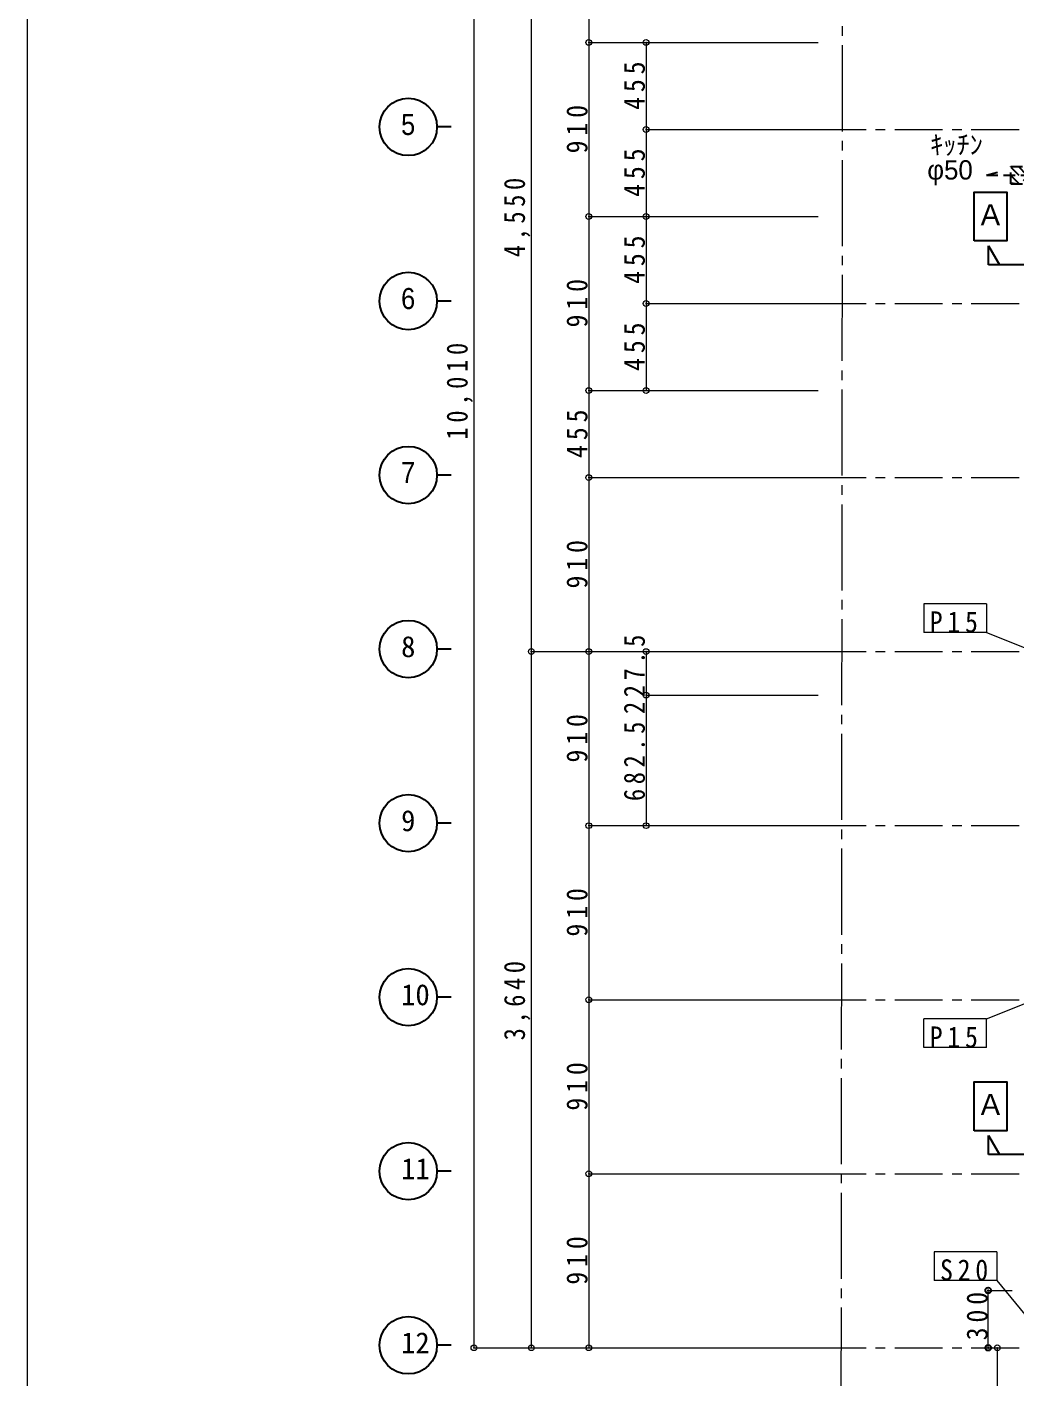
# Model space of a CAD drawing. Units: millimetres at full size. Extents: x 2062 to 26180, y 9042 to 25978.
# Drawn here: x 2062 to 7232, y 12745 to 19808 of the extents above; entities that cross this region are included whole.
import ezdxf
from ezdxf.enums import TextEntityAlignment as Align

# ---------------------------------------------------------------- set-up
doc = ezdxf.new("R2010")
doc.units = ezdxf.units.MM
doc.header["$LTSCALE"] = 50
doc.header["$PDMODE"] = 32
doc.header["$PDSIZE"] = 30
for name, pattern in [('CHAIN1', [8, 5, -1, 1, -1]), ('CHAIN2', [12, 9, -1, 1, -1]), ('DASHED1', [1.8, 1.2, -0.6])]:
    doc.linetypes.add(name, pattern=pattern)
for name, color, linetype, lineweight in [('8-0_意匠図より', 7, 'Continuous', 9), ('8-2_柱金物記号', 1, 'Continuous', 18), ('8-4_梁・大引・母屋', 6, 'Continuous', 25), ('8-5_筋交・HD・ABLT', 4, 'CHAIN2', 9), ('8-9_通り芯', 4, 'Continuous', 9), ('8-C_文字', 3, 'Continuous', 25), ('8-F_記号・ﾊｯﾁ', 1, 'Continuous', 25), ('F-0_特記', 3, 'Continuous', 25), ('F-8', 7, 'Continuous', 25)]:
    doc.layers.add(name, color=color, linetype=linetype, lineweight=lineweight)
doc.styles.add('HGｺﾞｼｯｸM', font='')
doc.styles.add('ＭＳ ゴシック', font='')
doc.styles.get('HGｺﾞｼｯｸM').set_extended_font_data('HGｺﾞｼｯｸM')
doc.styles.get('ＭＳ ゴシック').set_extended_font_data('MS Gothic')

# ---------------------------------------------------------------- blocks, each defined once
blk = doc.blocks.new('120501')
at = {"layer": '8-0_意匠図より', "color": 2, "linetype": 'DASHED1', "lineweight": 25}
for p, q in [((-0.89, 251.68), (21.64, 167.58)), ((-0.89, 251.68), (-0.89, -239.3)), ((-46.46, 123.96), (-46.46, -118.29)), ((-46.46, 123.96), (44.67, 123.96)), ((-40.18, 123.96), (-46.46, 87.69)), ((41.29, 123.96), (-46.46, 36.21)), ((-1.66, 123.96), (-46.46, 79.17)), ((44.67, 84.38), (-46.46, -6.75)), ((44.67, 123.96), (44.67, -118.29)), ((44.67, 41.42), (-46.46, -49.7)), ((44.67, -1.54), (-46.46, -92.66)), ((44.67, -44.49), (-29.13, -118.29)), ((-46.46, -118.29), (44.67, -118.29)), ((44.67, -87.45), (13.83, -118.29)), ((44.67, -108.93), (35.31, -118.29)), ((-0.89, -239.3), (-19.63, -169.38))]:
    blk.add_line(p, q, dxfattribs=at)

msp = doc.modelspace()

# ---------------------------------------------------------------- linework, layer by layer
at = {"layer": '8-0_意匠図より', "color": 4}
for p, q in [((4398.23, 22912.42), (4398.23, 12902.42)), ((4698.23, 21092.42), (4698.23, 16542.42)), ((4998.23, 20637.42), (4998.23, 19727.42)), ((4998.23, 19727.42), (4998.23, 18817.42)), ((5298.23, 19727.42), (5298.23, 19272.42)), ((5298.23, 19272.42), (5298.23, 18817.42)), ((4998.23, 18817.42), (4998.23, 17907.42)), ((5298.23, 18817.42), (5298.23, 18362.42)), ((5298.23, 18362.42), (5298.23, 17907.42)), ((4998.23, 17907.42), (4998.23, 17452.42)), ((4998.23, 17452.42), (4998.23, 16542.42)), ((4698.23, 16542.42), (4698.23, 12902.42)), ((4998.23, 16542.42), (4998.23, 15632.42)), ((5298.23, 16542.42), (5298.23, 16314.92)), ((5298.23, 16314.92), (5298.23, 15632.42)), ((4998.23, 15632.42), (4998.23, 14722.42)), ((4998.23, 14722.42), (4998.23, 13812.42)), ((4998.23, 13812.42), (4998.23, 12902.42)), ((7134.58, 12902.42), (7134.58, 12302.42))]:
    msp.add_line(p, q, dxfattribs=at)
at = {"layer": '8-0_意匠図より'}
for p in [(4998.23, 19727.42), (5298.23, 19727.42), (5298.23, 19272.42), (4998.23, 18817.42), (5298.23, 18817.42), (5298.23, 18817.42), (5298.23, 18362.42), (4998.23, 17907.42), (5298.23, 17907.42), (4998.23, 17452.42), (4698.23, 16542.42), (4998.23, 16542.42), (5298.23, 16542.42), (5298.23, 16314.92), (4998.23, 15632.42), (5298.23, 15632.42), (4998.23, 14722.42), (4998.23, 13812.42), (4398.23, 12902.42), (4698.23, 12902.42), (4998.23, 12902.42), (7134.58, 12902.42)]:
    msp.add_point(p, dxfattribs=at)
at = {"layer": '8-2_柱金物記号'}
for p, q in [((6751.18, 16792.68), (6751.18, 16642.68)), ((7078.14, 16792.68), (6751.18, 16792.68)), ((7078.14, 16792.68), (7078.14, 16642.68)), ((7078.14, 16642.68), (6751.18, 16642.68)), ((7078.14, 16642.68), (7326.59, 16542.42)), ((7078.14, 14622.16), (7326.59, 14722.42)), ((7078.14, 14622.16), (6751.18, 14622.16)), ((6751.18, 14472.16), (6751.18, 14622.16)), ((7078.14, 14472.16), (7078.14, 14622.16)), ((7078.14, 14472.16), (6751.18, 14472.16)), ((7131.95, 13404.24), (6804.99, 13404.24)), ((6804.99, 13404.24), (6804.99, 13254.24)), ((7131.95, 13404.24), (7131.95, 13254.24)), ((7131.95, 13254.24), (6804.99, 13254.24)), ((7131.95, 13254.24), (7326.59, 13017.42))]:
    msp.add_line(p, q, dxfattribs=at)
at = {"layer": '8-4_梁・大引・母屋', "color": 4, "lineweight": 9}
msp.add_line((7087.18, 12902.42), (7087.18, 13202.42), dxfattribs=at)
at = {"layer": '8-4_梁・大引・母屋', "color": 7}
for p in [(7087.18, 13202.42), (7087.18, 12902.42)]:
    msp.add_point(p, dxfattribs=at)
at = {"layer": '8-5_筋交・HD・ABLT'}
msp.add_line((6327.5, 23912.42), (6315.49, 10700.57), dxfattribs=at)
at = {"layer": '8-9_通り芯', "linetype": 'CHAIN1'}
for p, q in [((6198.23, 19272.42), (16929.53, 19272.42)), ((6198.23, 18362.42), (16929.53, 18362.42)), ((6198.23, 17452.42), (16929.53, 17452.42)), ((6198.23, 16542.42), (16929.53, 16542.42)), ((6198.23, 15632.42), (16929.53, 15632.42)), ((6198.23, 15632.42), (16929.53, 15632.42)), ((6198.23, 14722.42), (16929.53, 14722.42)), ((6198.23, 13812.42), (16929.53, 13812.42)), ((6198.23, 12902.42), (16929.53, 12902.42))]:
    msp.add_line(p, q, dxfattribs=at)
at = {"layer": '8-C_文字'}
for p, q in [((7089.09, 18664.5), (7146.83, 18564.5)), ((7089.09, 18564.5), (7089.09, 18664.5)), ((7564.09, 18564.5), (7089.09, 18564.5)), ((7089.09, 14012.22), (7146.83, 13912.22)), ((7089.09, 13912.22), (7089.09, 14012.22)), ((7564.09, 13912.22), (7089.09, 13912.22))]:
    msp.add_line(p, q, dxfattribs=at)
at = {"layer": '8-C_文字', "color": 7}
for points in [[(7014.09, 18689.46), (7014.09, 18944.46), (7184.09, 18944.46), (7184.09, 18689.46)], [(7014.09, 14037.18), (7014.09, 14292.18), (7184.09, 14292.18), (7184.09, 14037.18)]]:
    msp.add_lwpolyline(points, close=True, dxfattribs=at)
at = {"layer": '8-F_記号・ﾊｯﾁ', "color": 4, "lineweight": 9}
for p, q in [((7087.18, 13202.42), (7212.79, 13202.42)), ((7087.18, 12902.42), (7212.79, 12902.42))]:
    msp.add_line(p, q, dxfattribs=at)
at = {"layer": 'F-0_特記', "color": 4, "lineweight": 9}
msp.add_line((2061.5, 25978.47), (2061.5, 9126.63), dxfattribs=at)
at = {"layer": 'F-8', "color": 4, "lineweight": 9}
for p, q in [((4998.23, 19727.42), (6198.23, 19727.42)), ((5298.23, 19272.42), (6198.23, 19272.42)), ((4998.23, 18817.42), (6198.23, 18817.42)), ((5298.23, 18362.42), (6198.23, 18362.42)), ((4998.23, 17907.42), (6198.23, 17907.42)), ((4998.23, 17452.42), (6198.23, 17452.42)), ((4698.23, 16542.42), (6198.23, 16542.42)), ((5298.23, 16314.92), (6198.23, 16314.92)), ((4998.23, 15632.42), (6198.23, 15632.42)), ((4998.23, 14722.42), (6198.23, 14722.42)), ((4998.23, 13812.42), (6198.23, 13812.42)), ((4398.23, 12902.42), (6198.23, 12902.42))]:
    msp.add_line(p, q, dxfattribs=at)
at = {"layer": 'F-8'}
for p, q in [((4279.88, 19285.58), (4204.88, 19285.58)), ((4279.88, 18375.58), (4204.88, 18375.58)), ((4279.88, 17465.58), (4204.88, 17465.58)), ((4279.88, 16555.58), (4204.88, 16555.58)), ((4279.88, 15645.58), (4204.88, 15645.58)), ((4279.88, 14735.58), (4204.88, 14735.58)), ((4279.88, 13825.58), (4204.88, 13825.58)), ((4279.88, 12915.58), (4204.88, 12915.58))]:
    msp.add_line(p, q, dxfattribs=at)
for centre in [(4054.88, 19285.58), (4054.88, 18375.58), (4054.88, 17465.58), (4054.88, 16555.58), (4054.88, 15645.58), (4054.88, 14735.58), (4054.88, 13825.58), (4054.88, 12915.58)]:
    msp.add_circle(centre, 150, dxfattribs=at)

# ---------------------------------------------------------------- block references
at = {"layer": '8-0_意匠図より', "rotation": 90}
msp.add_blockref('120501', (7329.43, 19033.89), dxfattribs=at)

# ---------------------------------------------------------------- texts
at = {"layer": '8-0_意匠図より', "color": 3, "style": 'HGｺﾞｼｯｸM'}
for s, p in [('ｷｯﾁﾝ', (6783.51, 19111.96)), ('φ50', (6768.51, 18980.25))]:
    msp.add_text(s, height=101, dxfattribs=at).set_placement(p, align=Align.BOTTOM_LEFT)
at = {"layer": '8-0_意匠図より', "char_height": 110, "attachment_point": 7, "rotation": 90, "style": 'ＭＳ ゴシック'}
for s, insert in [('\\T1.38;\\W0.9;455', (5293.23, 19374.92)), ('\\T1.38;\\W0.9;910', (4993.23, 19147.42)), ('\\T1.38;\\W0.9;455', (5293.23, 18919.92)), ('\\T1.38;\\W0.85;4,550', (4693.23, 18604.92)), ('\\T1.38;\\W0.9;455', (5293.23, 18464.92)), ('\\T1.38;\\W0.9;910', (4993.23, 18237.42)), ('\\T1.38;\\W0.9;455', (5293.23, 18009.92)), ('\\T1.39;\\W0.85;10,010', (4393.23, 17651.17)), ('\\T1.38;\\W0.9;455', (4993.23, 17554.92)), ('\\T1.38;\\W0.9;910', (4993.23, 16872.42)), ('\\T1.38;\\W0.85;227.5', (5293.23, 16216.17)), ('\\T1.38;\\W0.9;910', (4993.23, 15962.42)), ('\\T1.38;\\W0.85;682.5', (5293.23, 15761.17)), ('\\T1.38;\\W0.9;910', (4993.23, 15052.42)), ('\\T1.38;\\W0.85;3,640', (4693.23, 14509.92)), ('\\T1.38;\\W0.9;910', (4993.23, 14142.42)), ('\\T1.38;\\W0.9;910', (4993.23, 13232.42))]:
    msp.add_mtext(s, dxfattribs=dict(at, insert=insert))
at = {"layer": '8-2_柱金物記号', "char_height": 110, "attachment_point": 7, "style": 'ＭＳ ゴシック'}
for s, insert in [('\\T1.37;\\W0.9;P15', (6781.27, 16641.31)), ('\\T1.37;\\W0.9;P15', (6781.27, 14470.79)), ('\\T1.37;\\W0.9;S20', (6835.08, 13252.87))]:
    msp.add_mtext(s, dxfattribs=dict(at, insert=insert))
at = {"layer": '8-4_梁・大引・母屋', "color": 7, "insert": (7085.26, 12941.38), "char_height": 110, "attachment_point": 7, "rotation": 90, "style": 'ＭＳ ゴシック'}
msp.add_mtext('\\T1.38;\\W0.9;300', dxfattribs=at)
at = {"layer": '8-C_文字', "style": 'ＭＳ ゴシック'}
for p in [(7024.4, 18738.39), (7024.4, 14086.11)]:
    msp.add_text('Ａ', height=110, dxfattribs=at).set_placement(p, align=Align.BOTTOM_LEFT)
at = {"layer": 'F-8', "style": 'HGｺﾞｼｯｸM', "width": 0.9}
for s, p in [('5', (4017.38, 19210.58)), ('6', (4017.38, 18300.58)), ('7', (4017.38, 17390.58))]:
    msp.add_text(s, height=110, dxfattribs=at).set_placement(p, align=Align.BOTTOM_LEFT)
at = {"layer": 'F-8', "style": 'ＭＳ ゴシック'}
for s, p in [('8', (4017.38, 16480.58)), ('9', (4017.38, 15570.58)), ('10', (4017.38, 14660.58)), ('11', (4017.38, 13750.58)), ('12', (4017.38, 12840.58))]:
    msp.add_text(s, height=110, dxfattribs=at).set_placement(p, align=Align.BOTTOM_LEFT)

doc.saveas('drawing.dxf')
